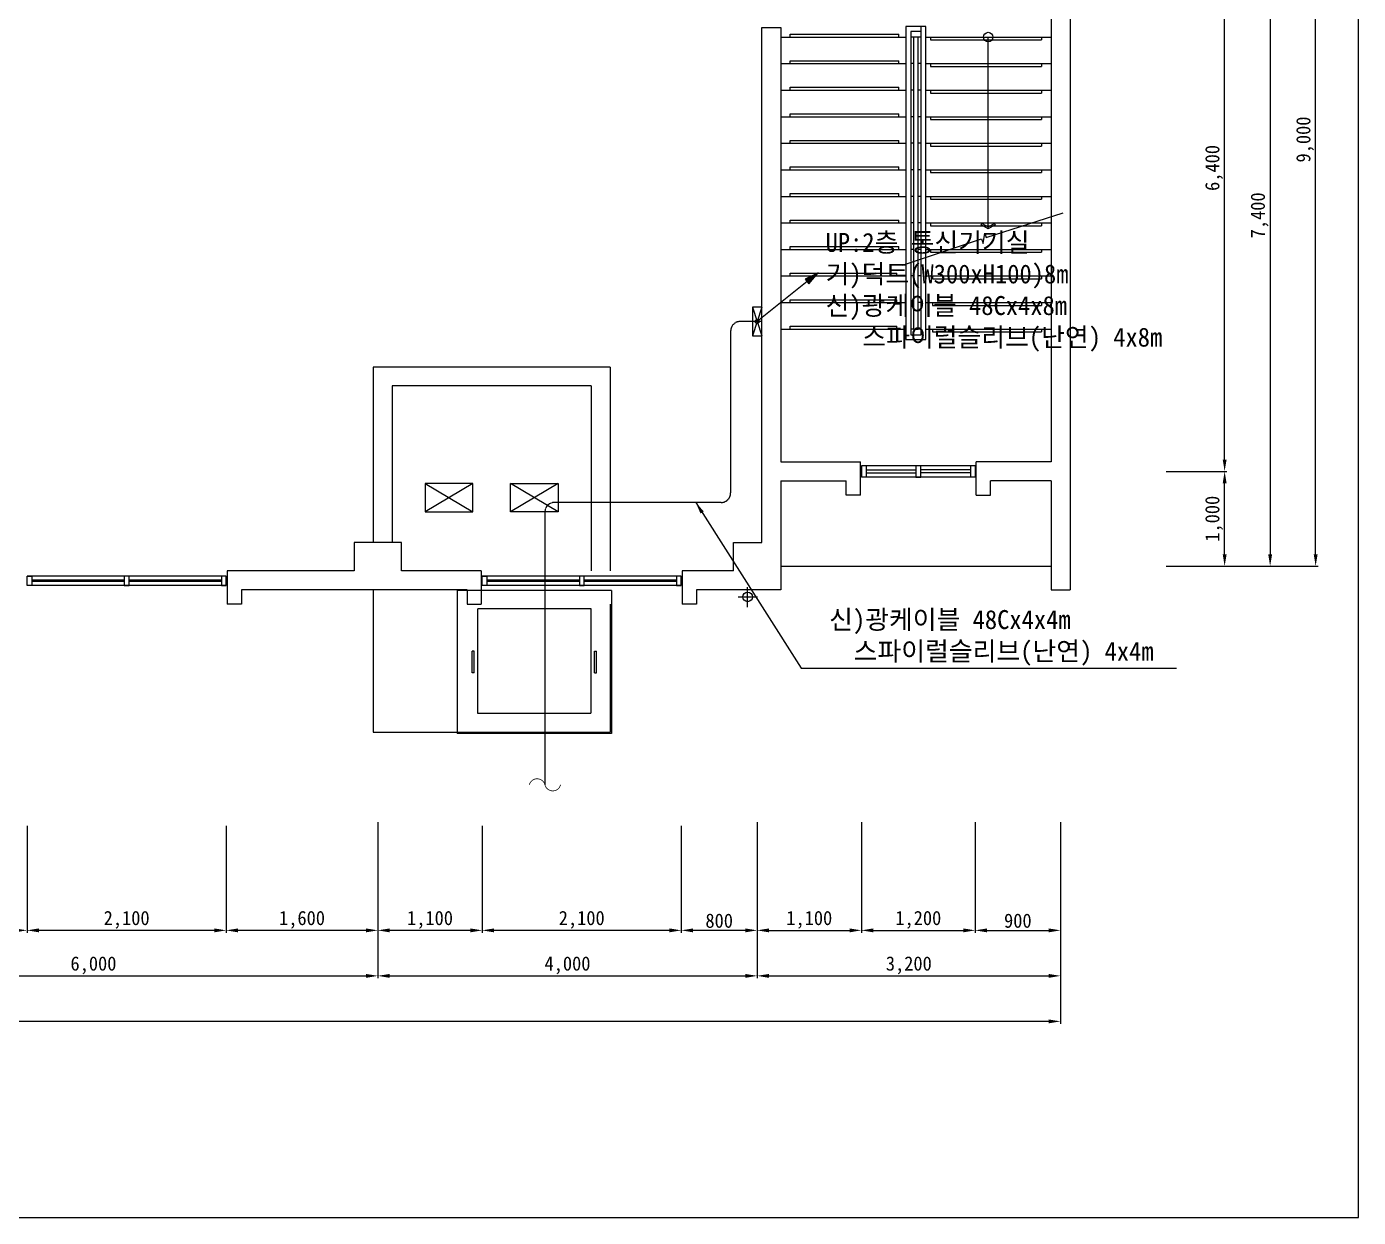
# Model space of a CAD drawing. Header units: millimetres. Extents: x -56613 to -16813, y -66367 to -35122.
# Drawn here: x -30860 to -16813, y -66367 to -53809 of the extents above; entities that cross this region are included whole.
import ezdxf
from ezdxf.enums import TextEntityAlignment as Align

# ---------------------------------------------------------------- set-up
doc = ezdxf.new("R2010")
doc.units = ezdxf.units.MM
doc.linetypes.add('HIDDEN', pattern=[0.375, 0.25, -0.125])
for name, color, linetype in [('TN-TEXT', 6, 'Continuous'), ('TT-CABL', 4, 'Continuous'), ('TT-CTRL-JUNT', 4, 'Continuous'), ('TT-TRAY', 4, 'Continuous'), ('TZ-BASE', 253, 'Continuous'), ('TZ-DIMS', 1, 'Continuous'), ('TZ-LEAL', 1, 'Continuous'), ('TZ-LEAT', 3, 'Continuous'), ('TZ-SYMB', 2, 'Continuous'), ('TZ-TEX2', 3, 'Continuous')]:
    doc.layers.add(name, color=color, linetype=linetype)
doc.layers.add('TX-PAPR', color=2, linetype='Continuous', plot=False)
doc.styles.get("Standard").update_dxf_attribs({"font": 'GulimChe.ttf'})
doc.dimstyles.new('D50', dxfattribs={"dimscale": 50, "dimtxt": 3, "dimasz": 2.5, "dimexe": 0.5, "dimexo": 0.5, "dimgap": 0.5, "dimtad": 1, "dimdec": 0, "dimzin": 1, "dimdsep": 46, "dimlunit": 6, "dimtxsty": 'Standard', "dimcen": 1, "dimclrd": 1, "dimclre": 1, "dimclrt": 3, "dimadec": 0, "dimazin": 0, "dimtfac": 1, "dimtdec": 0, "dimtix": 1, "dimtmove": 2, "dimatfit": 3, "dimfxl": 0, "dimtvp": 2, "dimlwd": -1, "dimlwe": -1, "dimarcsym": 0})

# ---------------------------------------------------------------- blocks, each defined once
blk = doc.blocks.new('*D377')
at = {"layer": 'DEFPOINTS', "color": 0, "ltscale": 0.1}
for p in [(-51155, -62649), (-19955, -62649), (-51155, -64300)]:
    blk.add_point(p, dxfattribs=at)
at = {"layer": 'TZ-DIMS', "color": 1, "ltscale": 0.1}
for p, q in [((-51155, -62674), (-51155, -64325)), ((-19955, -62674), (-19955, -64325)), ((-20080, -64300), (-51030, -64300))]:
    blk.add_line(p, q, dxfattribs=at)
for points in [[(-51030, -64280), (-51030, -64321), (-51155, -64300)], [(-20080, -64280), (-20080, -64321), (-19955, -64300)]]:
    blk.add_solid(points, dxfattribs=at)
at = {"layer": 'TZ-DIMS', "color": 3, "ltscale": 0.1, "insert": (-35555, -64189), "char_height": 150, "attachment_point": 5}
blk.add_mtext('31,200', dxfattribs=at)
blk = doc.blocks.new('*D378')
at = {"layer": 'DEFPOINTS', "color": 0, "ltscale": 0.1}
for p in [(-33155, -62173), (-27155, -62173), (-27155, -63820)]:
    blk.add_point(p, dxfattribs=at)
at = {"layer": 'TZ-DIMS', "color": 1, "ltscale": 0.1}
for p, q in [((-33155, -62198), (-33155, -63845)), ((-27155, -62198), (-27155, -63845)), ((-33030, -63820), (-27280, -63820))]:
    blk.add_line(p, q, dxfattribs=at)
for points in [[(-33030, -63800), (-33030, -63841), (-33155, -63820)], [(-27280, -63800), (-27280, -63841), (-27155, -63820)]]:
    blk.add_solid(points, dxfattribs=at)
at = {"layer": 'TZ-DIMS', "color": 3, "ltscale": 0.1, "insert": (-30155, -63709), "char_height": 150, "attachment_point": 5}
blk.add_mtext('6,000', dxfattribs=at)
blk = doc.blocks.new('*D379')
at = {"layer": 'DEFPOINTS', "color": 0, "ltscale": 0.1}
for p in [(-23155, -62173), (-19955, -62173), (-19955, -63820)]:
    blk.add_point(p, dxfattribs=at)
at = {"layer": 'TZ-DIMS', "color": 1, "ltscale": 0.1}
for p, q in [((-23155, -62198), (-23155, -63845)), ((-19955, -62198), (-19955, -63845)), ((-23030, -63820), (-20080, -63820))]:
    blk.add_line(p, q, dxfattribs=at)
for points in [[(-23030, -63800), (-23030, -63841), (-23155, -63820)], [(-20080, -63800), (-20080, -63841), (-19955, -63820)]]:
    blk.add_solid(points, dxfattribs=at)
at = {"layer": 'TZ-DIMS', "color": 3, "ltscale": 0.1, "insert": (-21555, -63709), "char_height": 150, "attachment_point": 5}
blk.add_mtext('3,200', dxfattribs=at)
blk = doc.blocks.new('*D381')
at = {"layer": 'DEFPOINTS', "color": 0, "ltscale": 0.1}
for p in [(-18866, -50499), (-17264, -50499), (-18866, -59499)]:
    blk.add_point(p, dxfattribs=at)
at = {"layer": 'TZ-DIMS', "color": 1, "ltscale": 0.1}
for p, q in [((-18841, -50499), (-17239, -50499)), ((-17264, -59374), (-17264, -50624)), ((-18841, -59499), (-17239, -59499))]:
    blk.add_line(p, q, dxfattribs=at)
for points in [[(-17284, -50624), (-17243, -50624), (-17264, -50499)], [(-17284, -59374), (-17243, -59374), (-17264, -59499)]]:
    blk.add_solid(points, dxfattribs=at)
at = {"layer": 'TZ-DIMS', "color": 3, "ltscale": 0.1, "insert": (-17375, -54999), "char_height": 150, "attachment_point": 5, "rotation": 90}
blk.add_mtext('9,000', dxfattribs=at)
blk = doc.blocks.new('*D382')
at = {"layer": 'DEFPOINTS', "color": 0, "ltscale": 0.1}
for p in [(-23955, -62214), (-23155, -62214), (-23955, -63340)]:
    blk.add_point(p, dxfattribs=at)
at = {"layer": 'TZ-DIMS', "color": 1, "ltscale": 0.1}
for p, q in [((-23955, -62239), (-23955, -63365)), ((-23155, -62239), (-23155, -63365)), ((-23280, -63340), (-23830, -63340))]:
    blk.add_line(p, q, dxfattribs=at)
for points in [[(-23830, -63320), (-23830, -63361), (-23955, -63340)], [(-23280, -63320), (-23280, -63361), (-23155, -63340)]]:
    blk.add_solid(points, dxfattribs=at)
at = {"layer": 'TZ-DIMS', "color": 3, "ltscale": 0.1, "insert": (-23555, -63239), "char_height": 150, "attachment_point": 5}
blk.add_mtext('800', dxfattribs=at)
blk = doc.blocks.new('*D383')
at = {"layer": 'DEFPOINTS', "color": 0, "ltscale": 0.1}
for p in [(-26055, -62214), (-23955, -62214), (-26055, -63340)]:
    blk.add_point(p, dxfattribs=at)
at = {"layer": 'TZ-DIMS', "color": 1, "ltscale": 0.1}
for p, q in [((-26055, -62239), (-26055, -63365)), ((-23955, -62239), (-23955, -63365)), ((-24080, -63340), (-25930, -63340))]:
    blk.add_line(p, q, dxfattribs=at)
for points in [[(-25930, -63320), (-25930, -63361), (-26055, -63340)], [(-24080, -63320), (-24080, -63361), (-23955, -63340)]]:
    blk.add_solid(points, dxfattribs=at)
at = {"layer": 'TZ-DIMS', "color": 3, "ltscale": 0.1, "insert": (-25005, -63229), "char_height": 150, "attachment_point": 5}
blk.add_mtext('2,100', dxfattribs=at)
blk = doc.blocks.new('*D384')
at = {"layer": 'DEFPOINTS', "color": 0, "ltscale": 0.1}
for p in [(-28755, -62214), (-27155, -62173), (-28755, -63340)]:
    blk.add_point(p, dxfattribs=at)
at = {"layer": 'TZ-DIMS', "color": 1, "ltscale": 0.1}
for p, q in [((-27155, -62198), (-27155, -63365)), ((-28755, -62239), (-28755, -63365)), ((-27280, -63340), (-28630, -63340))]:
    blk.add_line(p, q, dxfattribs=at)
for points in [[(-28630, -63320), (-28630, -63361), (-28755, -63340)], [(-27280, -63320), (-27280, -63361), (-27155, -63340)]]:
    blk.add_solid(points, dxfattribs=at)
at = {"layer": 'TZ-DIMS', "color": 3, "ltscale": 0.1, "insert": (-27955, -63229), "char_height": 150, "attachment_point": 5}
blk.add_mtext('1,600', dxfattribs=at)
blk = doc.blocks.new('*D385')
at = {"layer": 'DEFPOINTS', "color": 0, "ltscale": 0.1}
for p in [(-30855, -62214), (-28755, -62214), (-30855, -63340)]:
    blk.add_point(p, dxfattribs=at)
at = {"layer": 'TZ-DIMS', "color": 1, "ltscale": 0.1}
for p, q in [((-30855, -62239), (-30855, -63365)), ((-28755, -62239), (-28755, -63365)), ((-28880, -63340), (-30730, -63340))]:
    blk.add_line(p, q, dxfattribs=at)
for points in [[(-30730, -63320), (-30730, -63361), (-30855, -63340)], [(-28880, -63320), (-28880, -63361), (-28755, -63340)]]:
    blk.add_solid(points, dxfattribs=at)
at = {"layer": 'TZ-DIMS', "color": 3, "ltscale": 0.1, "insert": (-29805, -63229), "char_height": 150, "attachment_point": 5}
blk.add_mtext('2,100', dxfattribs=at)
blk = doc.blocks.new('*D386')
at = {"layer": 'DEFPOINTS', "color": 0, "ltscale": 0.1}
for p in [(-33155, -62214), (-30855, -62214), (-33155, -63340)]:
    blk.add_point(p, dxfattribs=at)
at = {"layer": 'TZ-DIMS', "color": 1, "ltscale": 0.1}
for p, q in [((-33155, -62239), (-33155, -63365)), ((-30855, -62239), (-30855, -63365)), ((-30980, -63340), (-33030, -63340))]:
    blk.add_line(p, q, dxfattribs=at)
for points in [[(-33030, -63320), (-33030, -63361), (-33155, -63340)], [(-30980, -63320), (-30980, -63361), (-30855, -63340)]]:
    blk.add_solid(points, dxfattribs=at)
at = {"layer": 'TZ-DIMS', "color": 3, "ltscale": 0.1, "insert": (-32005, -63229), "char_height": 150, "attachment_point": 5}
blk.add_mtext('2,300', dxfattribs=at)
blk = doc.blocks.new('*D407')
at = {"layer": 'DEFPOINTS', "color": 0, "ltscale": 0.1}
for p in [(-18866, -52099), (-18866, -59499), (-17744, -59499)]:
    blk.add_point(p, dxfattribs=at)
at = {"layer": 'TZ-DIMS', "color": 1, "ltscale": 0.1}
for p, q in [((-18841, -52099), (-17719, -52099)), ((-17744, -52224), (-17744, -59374)), ((-18841, -59499), (-17719, -59499))]:
    blk.add_line(p, q, dxfattribs=at)
for points in [[(-17764, -52224), (-17723, -52224), (-17744, -52099)], [(-17764, -59374), (-17723, -59374), (-17744, -59499)]]:
    blk.add_solid(points, dxfattribs=at)
at = {"layer": 'TZ-DIMS', "color": 3, "ltscale": 0.1, "insert": (-17855, -55799), "char_height": 150, "attachment_point": 5, "rotation": 90}
blk.add_mtext('7,400', dxfattribs=at)
blk = doc.blocks.new('*D410')
at = {"layer": 'DEFPOINTS', "color": 0, "ltscale": 0.1}
for p in [(-23155, -62173), (-22055, -62173, 0), (-22055, -63340)]:
    blk.add_point(p, dxfattribs=at)
at = {"layer": 'TZ-DIMS', "color": 1, "ltscale": 0.1}
for p, q in [((-23155, -62198), (-23155, -63365)), ((-22055, -62198), (-22055, -63365)), ((-23030, -63340), (-22180, -63340))]:
    blk.add_line(p, q, dxfattribs=at)
for points in [[(-23030, -63320), (-23030, -63361), (-23155, -63340)], [(-22180, -63320), (-22180, -63361), (-22055, -63340)]]:
    blk.add_solid(points, dxfattribs=at)
at = {"layer": 'TZ-DIMS', "color": 3, "ltscale": 0.1, "insert": (-22605, -63229), "char_height": 150, "attachment_point": 5}
blk.add_mtext('1,100', dxfattribs=at)
blk = doc.blocks.new('*D411')
at = {"layer": 'DEFPOINTS', "color": 0, "ltscale": 0.1}
for p in [(-22055, -62173, 0), (-20855, -62173, 0), (-20855, -63340)]:
    blk.add_point(p, dxfattribs=at)
at = {"layer": 'TZ-DIMS', "color": 1, "ltscale": 0.1}
for p, q in [((-22055, -62198), (-22055, -63365)), ((-20855, -62198), (-20855, -63365)), ((-21930, -63340), (-20980, -63340))]:
    blk.add_line(p, q, dxfattribs=at)
for points in [[(-21930, -63320), (-21930, -63361), (-22055, -63340)], [(-20980, -63320), (-20980, -63361), (-20855, -63340)]]:
    blk.add_solid(points, dxfattribs=at)
at = {"layer": 'TZ-DIMS', "color": 3, "ltscale": 0.1, "insert": (-21455, -63229), "char_height": 150, "attachment_point": 5}
blk.add_mtext('1,200', dxfattribs=at)
blk = doc.blocks.new('*D412')
at = {"layer": 'DEFPOINTS', "color": 0, "ltscale": 0.1}
for p in [(-20855, -62173, 0), (-19955, -62173), (-19955, -63340)]:
    blk.add_point(p, dxfattribs=at)
at = {"layer": 'TZ-DIMS', "color": 1, "ltscale": 0.1}
for p, q in [((-20855, -62198), (-20855, -63365)), ((-19955, -62198), (-19955, -63365)), ((-20730, -63340), (-20080, -63340))]:
    blk.add_line(p, q, dxfattribs=at)
for points in [[(-20730, -63320), (-20730, -63361), (-20855, -63340)], [(-20080, -63320), (-20080, -63361), (-19955, -63340)]]:
    blk.add_solid(points, dxfattribs=at)
at = {"layer": 'TZ-DIMS', "color": 3, "ltscale": 0.1, "insert": (-20405, -63239), "char_height": 150, "attachment_point": 5}
blk.add_mtext('900', dxfattribs=at)
blk = doc.blocks.new('*D413')
at = {"layer": 'DEFPOINTS', "color": 0, "ltscale": 0.1}
for p in [(-27155, -62173), (-23155, -62173), (-23155, -63820)]:
    blk.add_point(p, dxfattribs=at)
at = {"layer": 'TZ-DIMS', "color": 1, "ltscale": 0.1}
for p, q in [((-27155, -62198), (-27155, -63845)), ((-23155, -62198), (-23155, -63845)), ((-27030, -63820), (-23280, -63820))]:
    blk.add_line(p, q, dxfattribs=at)
for points in [[(-27030, -63800), (-27030, -63841), (-27155, -63820)], [(-23280, -63800), (-23280, -63841), (-23155, -63820)]]:
    blk.add_solid(points, dxfattribs=at)
at = {"layer": 'TZ-DIMS', "color": 3, "ltscale": 0.1, "insert": (-25155, -63709), "char_height": 150, "attachment_point": 5}
blk.add_mtext('4,000', dxfattribs=at)
blk = doc.blocks.new('*D417')
at = {"layer": 'DEFPOINTS', "color": 0, "ltscale": 0.1}
for p in [(-18866, -58499, 0), (-18224, -58499), (-18866, -59499)]:
    blk.add_point(p, dxfattribs=at)
at = {"layer": 'TZ-DIMS', "color": 1, "ltscale": 0.1}
for p, q in [((-18841, -58499), (-18199, -58499)), ((-18224, -59374), (-18224, -58624)), ((-18841, -59499), (-18199, -59499))]:
    blk.add_line(p, q, dxfattribs=at)
for points in [[(-18244, -58624), (-18203, -58624), (-18224, -58499)], [(-18244, -59374), (-18203, -59374), (-18224, -59499)]]:
    blk.add_solid(points, dxfattribs=at)
at = {"layer": 'TZ-DIMS', "color": 3, "ltscale": 0.1, "insert": (-18335, -58999), "char_height": 150, "attachment_point": 5, "rotation": 90}
blk.add_mtext('1,000', dxfattribs=at)
blk = doc.blocks.new('*D418')
at = {"layer": 'DEFPOINTS', "color": 0, "ltscale": 0.1}
for p in [(-18866, -52099), (-18224, -52099), (-18866, -58499, 0)]:
    blk.add_point(p, dxfattribs=at)
at = {"layer": 'TZ-DIMS', "color": 1, "ltscale": 0.1}
for p, q in [((-18841, -52099), (-18199, -52099)), ((-18224, -58374), (-18224, -52224)), ((-18841, -58499), (-18199, -58499))]:
    blk.add_line(p, q, dxfattribs=at)
for points in [[(-18244, -52224), (-18203, -52224), (-18224, -52099)], [(-18244, -58374), (-18203, -58374), (-18224, -58499)]]:
    blk.add_solid(points, dxfattribs=at)
at = {"layer": 'TZ-DIMS', "color": 3, "ltscale": 0.1, "insert": (-18335, -55299), "char_height": 150, "attachment_point": 5, "rotation": 90}
blk.add_mtext('6,400', dxfattribs=at)
blk = doc.blocks.new('*D372')
at = {"layer": 'DEFPOINTS', "color": 0, "ltscale": 0.1}
for p in [(-27155, -62214), (-26055, -62214), (-27155, -63340)]:
    blk.add_point(p, dxfattribs=at)
at = {"layer": 'TZ-DIMS', "color": 1, "ltscale": 0.1}
for p, q in [((-27155, -62239), (-27155, -63365)), ((-26055, -62239), (-26055, -63365)), ((-26180, -63340), (-27030, -63340))]:
    blk.add_line(p, q, dxfattribs=at)
for points in [[(-27030, -63320), (-27030, -63361), (-27155, -63340)], [(-26180, -63320), (-26180, -63361), (-26055, -63340)]]:
    blk.add_solid(points, dxfattribs=at)
at = {"layer": 'TZ-DIMS', "color": 3, "ltscale": 0.1, "insert": (-26605, -63229), "char_height": 150, "attachment_point": 5}
blk.add_mtext('1,100', dxfattribs=at)

msp = doc.modelspace()

# ---------------------------------------------------------------- hatches: boundary and pattern name
at = {"layer": 'TZ-SYMB'}
msp.add_hatch(color=256, dxfattribs=at).paths.add_polyline_path([(-22512.6, -56404), (-22647.4, -56472.2), (-22608.5, -56520.7)])

# ---------------------------------------------------------------- linework, layer by layer
at = {"layer": 'TT-CABL', "linetype": 'HIDDEN'}
for p, q in [((-23434, -57018.5), (-23434, -58727.1)), ((-23104.7, -56918.5), (-23334, -56918.5)), ((-23534, -58827.1), (-25293.1, -58827.1)), ((-25393.1, -58927.1), (-25393.1, -61805.4))]:
    msp.add_line(p, q, dxfattribs=at)
for centre, start, end in [((-23334, -57018.5), 90, 180), ((-25293.1, -58927.1), 90, 180), ((-23534, -58727.1), 270, 0)]:
    msp.add_arc(centre, 100, start, end, dxfattribs=at)
at = {"layer": 'TT-CTRL-JUNT', "ltscale": 3}
msp.add_lwpolyline([(-23204.7, -57068.5), (-23104.7, -57068.5), (-23104.7, -56768.5), (-23204.7, -56768.5)], close=True, dxfattribs=at)
for points in [[(-23104.7, -56768.5), (-23204.7, -57068.5)], [(-23204.7, -56768.5), (-23104.7, -57068.5)]]:
    msp.add_lwpolyline(points, dxfattribs=at)
at = {"layer": 'TT-TRAY', "const_width": 8}
msp.add_lwpolyline([(-25558, -61805.4, -0.7757415), (-25393.1, -61805.4, 0.7757415), (-25228.3, -61805.4, 1.1921254)], format="xyb", dxfattribs=at)
at = {"layer": 'TX-PAPR'}
msp.add_lwpolyline([(-56613.3, -66367.3), (-16813.3, -66367.3), (-16813.3, -40567.3), (-56613.3, -40567.3)], close=True, dxfattribs=at)
at = {"layer": 'TZ-BASE'}
for p, q in [((-20054.7, -53398.5), (-20054.7, -58398.5)), ((-19854.7, -53598.5), (-19854.7, -59748.5)), ((-23104.7, -53818.5), (-22904.7, -53818.5)), ((-23104.7, -59248.5), (-23104.7, -53818.5)), ((-22904.7, -53818.5), (-22904.7, -58398.5)), ((-22904.7, -53918.5), (-21584.7, -53918.5)), ((-22804.7, -53888.5), (-21659.7, -53888.5)), ((-22804.7, -53918.5), (-22804.7, -53888.5)), ((-21659.7, -53918.5), (-21659.7, -53888.5)), ((-21584.7, -53808.5), (-21584.7, -56311.9)), ((-21424.7, -53808.5), (-21584.7, -53808.5)), ((-21424.7, -53858.5), (-21534.7, -53858.5)), ((-21534.7, -53858.5), (-21534.7, -56283.9)), ((-21504.7, -53918.5), (-21534.7, -53918.5)), ((-21454.7, -53918.5), (-21504.7, -53918.5)), ((-21504.7, -53918.5), (-21504.7, -56283.9)), ((-21424.7, -53918.5), (-21454.7, -53918.5)), ((-21454.7, -56248.6), (-21454.7, -53918.5)), ((-21374.7, -53808.5), (-21424.7, -53808.5)), ((-21424.7, -56248.6), (-21424.7, -53808.5)), ((-21374.7, -56248.6), (-21374.7, -53808.5)), ((-21374.7, -53918.5), (-20054.7, -53918.5)), ((-21324.7, -53918.5), (-21324.7, -53948.5)), ((-20154.7, -53918.5), (-20154.7, -53948.5)), ((-21324.7, -53948.5), (-20154.7, -53948.5)), ((-22904.7, -54198.5), (-21584.7, -54198.5)), ((-22804.7, -54168.5), (-21659.7, -54168.5)), ((-22804.7, -54198.5), (-22804.7, -54168.5)), ((-21659.7, -54198.5), (-21659.7, -54168.5)), ((-21504.7, -54198.5), (-21534.7, -54198.5)), ((-21424.7, -54198.5), (-21454.7, -54198.5)), ((-21374.7, -54198.5), (-20054.7, -54198.5)), ((-21324.7, -54198.5), (-21324.7, -54228.5)), ((-20154.7, -54198.5), (-20154.7, -54228.5)), ((-21324.7, -54228.5), (-20154.7, -54228.5)), ((-22904.7, -54478.5), (-21584.7, -54478.5)), ((-22804.7, -54448.5), (-21659.7, -54448.5)), ((-22804.7, -54478.5), (-22804.7, -54448.5)), ((-21659.7, -54478.5), (-21659.7, -54448.5)), ((-21504.7, -54478.5), (-21534.7, -54478.5)), ((-21424.7, -54478.5), (-21454.7, -54478.5)), ((-21374.7, -54478.5), (-20054.7, -54478.5)), ((-21324.7, -54478.5), (-21324.7, -54508.5)), ((-20154.7, -54478.5), (-20154.7, -54508.5)), ((-21324.7, -54508.5), (-20154.7, -54508.5)), ((-22904.7, -54758.5), (-21584.7, -54758.5)), ((-22804.7, -54728.5), (-21659.7, -54728.5)), ((-22804.7, -54758.5), (-22804.7, -54728.5)), ((-21659.7, -54758.5), (-21659.7, -54728.5)), ((-21504.7, -54758.5), (-21534.7, -54758.5)), ((-21424.7, -54758.5), (-21454.7, -54758.5)), ((-21374.7, -54758.5), (-20054.7, -54758.5)), ((-21324.7, -54758.5), (-21324.7, -54788.5)), ((-20154.7, -54758.5), (-20154.7, -54788.5)), ((-21324.7, -54788.5), (-20154.7, -54788.5)), ((-22904.7, -55038.5), (-21584.7, -55038.5)), ((-22804.7, -55008.5), (-21659.7, -55008.5)), ((-22804.7, -55038.5), (-22804.7, -55008.5)), ((-21659.7, -55038.5), (-21659.7, -55008.5)), ((-21504.7, -55038.5), (-21534.7, -55038.5)), ((-21424.7, -55038.5), (-21454.7, -55038.5)), ((-21374.7, -55038.5), (-20054.7, -55038.5)), ((-21324.7, -55038.5), (-21324.7, -55068.5)), ((-20154.7, -55038.5), (-20154.7, -55068.5)), ((-21324.7, -55068.5), (-20154.7, -55068.5)), ((-22904.7, -55318.5), (-21584.7, -55318.5)), ((-22804.7, -55288.5), (-21659.7, -55288.5)), ((-22804.7, -55318.5), (-22804.7, -55288.5)), ((-21659.7, -55318.5), (-21659.7, -55288.5)), ((-21504.7, -55318.5), (-21534.7, -55318.5)), ((-21424.7, -55318.5), (-21454.7, -55318.5)), ((-21374.7, -55318.5), (-20054.7, -55318.5)), ((-21324.7, -55318.5), (-21324.7, -55348.5)), ((-20154.7, -55318.5), (-20154.7, -55348.5)), ((-21324.7, -55348.5), (-20154.7, -55348.5)), ((-22904.7, -55598.5), (-21584.7, -55598.5)), ((-22804.7, -55568.5), (-21659.7, -55568.5)), ((-22804.7, -55598.5), (-22804.7, -55568.5)), ((-21659.7, -55598.5), (-21659.7, -55568.5)), ((-21504.7, -55598.5), (-21534.7, -55598.5)), ((-21424.7, -55598.5), (-21454.7, -55598.5)), ((-21374.7, -55598.5), (-20054.7, -55598.5)), ((-21324.7, -55598.5), (-21324.7, -55628.5)), ((-20154.7, -55598.5), (-20154.7, -55628.5)), ((-21324.7, -55628.5), (-20154.7, -55628.5)), ((-22904.7, -55878.5), (-21584.7, -55878.5)), ((-22804.7, -55848.5), (-21659.7, -55848.5)), ((-22804.7, -55878.5), (-22804.7, -55848.5)), ((-21659.7, -55878.5), (-21659.7, -55848.5)), ((-21504.7, -55878.5), (-21534.7, -55878.5)), ((-21424.7, -55878.5), (-21454.7, -55878.5)), ((-21374.7, -55878.5), (-20054.7, -55878.5)), ((-21324.7, -55878.5), (-21324.7, -55908.5)), ((-20790.7, -55898.6), (-20782.2, -55883.9)), ((-20717.2, -55941), (-20790.7, -55898.6)), ((-20782.2, -55883.9), (-20717.2, -55921.4)), ((-20717.2, -55921.4), (-20652.2, -55883.9)), ((-20643.7, -55898.6), (-20717.2, -55941)), ((-20652.2, -55883.9), (-20643.7, -55898.6)), ((-20154.7, -55878.5), (-20154.7, -55908.5)), ((-21324.7, -55908.5), (-20154.7, -55908.5)), ((-22904.7, -56158.5), (-21584.7, -56158.5)), ((-22804.7, -56128.5), (-21659.7, -56128.5)), ((-22804.7, -56158.5), (-22804.7, -56128.5)), ((-21659.7, -56158.5), (-21659.7, -56128.5)), ((-21504.7, -56158.5), (-21534.7, -56158.5)), ((-21424.7, -56158.5), (-21454.7, -56158.5)), ((-21374.7, -56158.5), (-20054.7, -56158.5)), ((-21324.7, -56158.5), (-21324.7, -56188.5)), ((-20154.7, -56158.5), (-20154.7, -56188.5)), ((-21324.7, -56188.5), (-20154.7, -56188.5)), ((-22904.7, -56438.5), (-21584.7, -56438.5)), ((-22804.7, -56408.5), (-21679.7, -56408.5)), ((-22804.7, -56438.5), (-22804.7, -56408.5)), ((-21679.7, -56438.5), (-21679.7, -56408.5)), ((-21504.7, -56438.5), (-21534.7, -56438.5)), ((-21424.7, -56438.5), (-21454.7, -56438.5)), ((-21374.7, -56438.5), (-20054.7, -56438.5)), ((-21304.7, -56438.5), (-21304.7, -56468.5)), ((-20154.7, -56438.5), (-20154.7, -56468.5)), ((-21304.7, -56468.5), (-20154.7, -56468.5)), ((-22904.7, -56718.5), (-21584.7, -56718.5)), ((-22804.7, -56688.5), (-21679.7, -56688.5)), ((-22804.7, -56718.5), (-22804.7, -56688.5)), ((-21679.7, -56718.5), (-21679.7, -56688.5)), ((-21504.7, -56718.5), (-21534.7, -56718.5)), ((-21424.7, -56718.5), (-21454.7, -56718.5)), ((-21374.7, -56718.5), (-20054.7, -56718.5)), ((-21304.7, -56718.5), (-21304.7, -56748.5)), ((-20154.7, -56718.5), (-20154.7, -56748.5)), ((-21304.7, -56748.5), (-20154.7, -56748.5)), ((-22904.7, -56998.5), (-21584.7, -56998.5)), ((-22804.7, -56968.5), (-21679.7, -56968.5)), ((-22804.7, -56998.5), (-22804.7, -56968.5)), ((-21679.7, -56998.5), (-21679.7, -56968.5)), ((-21504.7, -56998.5), (-21534.7, -56998.5)), ((-21424.7, -56998.5), (-21454.7, -56998.5)), ((-21374.7, -56998.5), (-20054.7, -56998.5)), ((-21304.7, -56998.5), (-21304.7, -57028.5)), ((-20154.7, -56998.5), (-20154.7, -57028.5)), ((-21304.7, -57028.5), (-20154.7, -57028.5)), ((-27204.7, -57398.5), (-27204.7, -59248.5)), ((-24704.7, -57398.5), (-27204.7, -57398.5)), ((-24704.7, -57398.5), (-24704.7, -59548.5)), ((-24904.7, -57598.5), (-27004.7, -57598.5)), ((-27004.7, -57598.5), (-27004.7, -59248.5)), ((-24904.7, -57598.5), (-24904.7, -59548.5)), ((-22904.7, -58398.5), (-22064.7, -58398.5)), ((-22064.7, -58748.5), (-22064.7, -58398.5)), ((-20054.7, -58398.5), (-20844.7, -58398.5)), ((-20844.7, -58748.5), (-20844.7, -58398.5)), ((-20854.7, -58440.1), (-22054.7, -58440.1)), ((-22054.7, -58440.1), (-22054.7, -58560.1)), ((-20854.7, -58560.1), (-22054.7, -58560.1)), ((-22004.7, -58440.1), (-22004.7, -58560.1)), ((-22004.7, -58483.5), (-21479.7, -58483.5)), ((-22004.7, -58513.5), (-21479.7, -58513.5)), ((-20904.7, -58483.5), (-21429.7, -58483.5)), ((-20904.7, -58513.5), (-21429.7, -58513.5)), ((-20904.7, -58440.1), (-20904.7, -58560.1)), ((-20854.7, -58440.1), (-20854.7, -58560.1)), ((-26154.7, -58627.1), (-26654.7, -58927.1)), ((-26654.7, -58627.1), (-26154.7, -58927.1)), ((-25254.7, -58627.1), (-25754.7, -58927.1)), ((-25254.7, -58927.1), (-25754.7, -58627.1)), ((-22904.7, -58598.5), (-22904.7, -59748.5)), ((-22904.7, -58598.5), (-22214.7, -58598.5)), ((-22214.7, -58748.5), (-22214.7, -58598.5)), ((-20694.7, -58748.5), (-20694.7, -58598.5)), ((-20054.7, -58598.5), (-20694.7, -58598.5)), ((-20054.7, -58598.5), (-20054.7, -59748.5)), ((-22064.7, -58748.5), (-22214.7, -58748.5)), ((-20844.7, -58748.5), (-20694.7, -58748.5)), ((-27404.7, -59248.5), (-27404.7, -59548.5)), ((-26904.7, -59248.5), (-27404.7, -59248.5)), ((-26904.7, -59548.5), (-26904.7, -59248.5)), ((-23404.7, -59548.5), (-23404.7, -59248.5)), ((-23404.7, -59248.5), (-23104.7, -59248.5)), ((-27404.7, -59548.5), (-28744.7, -59548.5)), ((-28744.7, -59548.5), (-28744.7, -59898.5)), ((-26064.7, -59548.5), (-26904.7, -59548.5)), ((-26064.7, -59548.5), (-26064.7, -59898.5)), ((-23404.7, -59548.5), (-23944.7, -59548.5)), ((-23944.7, -59548.5), (-23944.7, -59898.5)), ((-22904.7, -59498.5), (-20054.7, -59498.5)), ((-28754.7, -59603), (-30854.7, -59603)), ((-29829.7, -59645), (-30804.7, -59645)), ((-29829.7, -59661), (-30804.7, -59661)), ((-28804.7, -59645), (-29779.7, -59645)), ((-28804.7, -59661), (-29779.7, -59661)), ((-23954.7, -59603), (-26054.7, -59603)), ((-25029.7, -59645), (-26004.7, -59645)), ((-25029.7, -59661), (-26004.7, -59661)), ((-24004.7, -59645), (-24979.7, -59645)), ((-24004.7, -59661), (-24979.7, -59661)), ((-28754.7, -59703), (-30854.7, -59703)), ((-26214.7, -59748.5), (-28594.7, -59748.5)), ((-28594.7, -59748.5), (-28594.7, -59898.5)), ((-27204.7, -59748.5), (-27204.7, -61248.5)), ((-26319.7, -59756.5), (-26319.7, -61263.5)), ((-26214.7, -59756.5), (-26319.7, -59756.5)), ((-26214.7, -59748.5), (-26214.7, -59898.5)), ((-24689.7, -59756.5), (-26214.7, -59756.5)), ((-23954.7, -59703), (-26054.7, -59703)), ((-24689.7, -59756.5), (-24689.7, -59898.5)), ((-22904.7, -59748.5), (-23794.7, -59748.5)), ((-23794.7, -59748.5), (-23794.7, -59898.5)), ((-23355.4, -59823.5), (-23152.4, -59823.5)), ((-23254.7, -59930), (-23254.7, -59719.4)), ((-20054.7, -59748.5), (-19854.7, -59748.5)), ((-28594.7, -59898.5), (-28744.7, -59898.5)), ((-26214.7, -59898.5), (-26064.7, -59898.5)), ((-24704.7, -59898.5), (-24704.7, -61248.5)), ((-24689.7, -59898.5), (-24689.7, -61263.5)), ((-23794.7, -59898.5), (-23944.7, -59898.5)), ((-26160.6, -60623.6), (-26160.6, -60396.4)), ((-26137.9, -60396.4), (-26160.6, -60396.4)), ((-26137.9, -60623.6), (-26137.9, -60396.4)), ((-24871.5, -60623.6), (-24871.5, -60396.4)), ((-24871.5, -60396.4), (-24848.8, -60396.4)), ((-24848.8, -60623.6), (-24848.8, -60396.4)), ((-26137.9, -60623.6), (-26160.6, -60623.6)), ((-24871.5, -60623.6), (-24848.8, -60623.6)), ((-27204.7, -61248.5), (-24704.7, -61248.5)), ((-24689.7, -61263.5), (-26319.7, -61263.5))]:
    msp.add_line(p, q, dxfattribs=at)
for points in [[(-20717.2, -55941), (-20717.2, -53918.5)], [(-21620.2, -56323.6), (-20786.6, -56047.9), (-20771.4, -56095.6), (-20754.2, -55985.1), (-20739, -56032.7), (-19926.1, -55773.5)], [(-21584.7, -56294.1), (-21584.7, -57108.5), (-21374.7, -57108.5), (-21374.7, -56231)], [(-21534.7, -56294.1), (-21534.7, -57058.5), (-21424.7, -57058.5), (-21424.7, -56231)], [(-21504.7, -56283.9), (-21504.7, -56998.5), (-21454.7, -56998.5), (-21454.7, -56248.6)]]:
    msp.add_lwpolyline(points, dxfattribs=at)
for points in [[(-21429.7, -58440.1), (-21479.7, -58440.1), (-21479.7, -58560.1), (-21429.7, -58560.1)], [(-26154.7, -58927.1), (-26154.7, -58627.1), (-26654.7, -58627.1), (-26654.7, -58927.1)], [(-25254.7, -58627.1), (-25254.7, -58927.1), (-25754.7, -58927.1), (-25754.7, -58627.1)], [(-30854.7, -59603), (-30804.7, -59603), (-30804.7, -59703), (-30854.7, -59703)], [(-29779.7, -59603), (-29829.7, -59603), (-29829.7, -59703), (-29779.7, -59703)], [(-28754.7, -59603), (-28804.7, -59603), (-28804.7, -59703), (-28754.7, -59703)], [(-26054.7, -59603), (-26004.7, -59603), (-26004.7, -59703), (-26054.7, -59703)], [(-24979.7, -59603), (-25029.7, -59603), (-25029.7, -59703), (-24979.7, -59703)], [(-23954.7, -59603), (-24004.7, -59603), (-24004.7, -59703), (-23954.7, -59703)]]:
    msp.add_lwpolyline(points, close=True, dxfattribs=at)
at = {"layer": 'TZ-BASE', "linetype": 'HIDDEN'}
msp.add_lwpolyline([(-24904.7, -61048.5), (-24904.7, -59948.5), (-26104.7, -59948.5), (-26104.7, -61048.5)], close=True, dxfattribs=at)
at = {"layer": 'TZ-BASE'}
for centre in [(-20717.2, -53918.5), (-23254.7, -59823.5)]:
    msp.add_circle(centre, 50, dxfattribs=at)
at = {"layer": 'TZ-SYMB'}
msp.add_lwpolyline([(-22512.6, -56404), (-22647.4, -56472.2), (-22608.5, -56520.7)], close=True, dxfattribs=at)
msp.add_lwpolyline([(-22627.9, -56496.4), (-23154.7, -56918.5)], dxfattribs=at)
msp.add_circle((-23154.7, -56918.5), 21.4, dxfattribs=at)

# ---------------------------------------------------------------- texts
at = {"layer": 'TN-TEXT'}
for s, p in [('신)광케이블 48Cx4x8m', (-22433.2, -56750.1)), ('   스파이럴슬리브(난연) 4x8m', (-22433.2, -57083.2))]:
    msp.add_text(s, height=200, dxfattribs=at).set_placement(p, align=Align.MIDDLE_LEFT)
at = {"layer": 'TZ-LEAT', "insert": (-22395.4, -60548.9), "char_height": 200, "attachment_point": 7}
msp.add_mtext('{\\C6;신)광케이블 48Cx4x4m\\P\\pt400;  스파이럴슬리브(난연) 4x4m}', dxfattribs=at)
at = {"layer": 'TZ-TEX2'}
for s, p in [('UP:2층 통신기기실', (-22433.2, -56084)), ('기)덕트(W300xH100)8m ', (-22433.2, -56417))]:
    msp.add_text(s, height=200, dxfattribs=at).set_placement(p, align=Align.MIDDLE_LEFT)

# ---------------------------------------------------------------- dimensions: what is measured, and where the dimension line sits
at = {"layer": 'TZ-DIMS', "ltscale": 0.1}
for base, p1, p2, angle, picture, middle in [((-17263.5, -50498.5), (-18866.1, -59498.5), (-18866.1, -50498.5), 90, '*D381', (-17374.6, -54998.5)), ((-17743.5, -59498.5), (-18866.1, -52098.5), (-18866.1, -59498.5), 90, '*D407', (-17854.7, -55798.5)), ((-18223.5, -52098.5), (-18866.1, -58498.5, 0.3), (-18866.1, -52098.5), 90, '*D418', (-18334.7, -55298.5)), ((-18223.5, -58498.5), (-18866.1, -59498.5), (-18866.1, -58498.5, 0.3), 90, '*D417', (-18334.7, -58998.5)), ((-33154.7, -63340.4), (-30854.7, -62213.8), (-33154.7, -62213.8), 180, '*D386', (-32004.7, -63229.3)), ((-30854.7, -63340.4), (-28754.7, -62213.8), (-30854.7, -62213.8), 180, '*D385', (-29804.7, -63229.2)), ((-28754.7, -63340.4), (-27154.7, -62173.4), (-28754.7, -62213.8), 180, '*D384', (-27954.7, -63229.2)), ((-27154.7, -63340.4), (-26054.7, -62213.8), (-27154.7, -62213.8), 180, '*D372', (-26604.7, -63229.2)), ((-26054.7, -63340.4), (-23954.7, -62213.8), (-26054.7, -62213.8), 180, '*D383', (-25004.7, -63229.2)), ((-23954.7, -63340.4), (-23154.7, -62213.8), (-23954.7, -62213.8), 180, '*D382', (-23554.7, -63238.7)), ((-22054.5, -63340.4), (-23154.7, -62173.4), (-22054.5, -62173.4, 0.3), 180, '*D410', (-22604.6, -63229.2)), ((-20854.5, -63340.4), (-22054.5, -62173.4, 0.3), (-20854.5, -62173.4, 0.3), 180, '*D411', (-21454.5, -63229.2)), ((-19954.7, -63340.4), (-20854.5, -62173.4, 0.3), (-19954.7, -62173.4), 180, '*D412', (-20404.6, -63238.7))]:
    dim = msp.add_linear_dim(base=base, p1=p1, p2=p2, angle=angle, dimstyle='D50', dxfattribs=at)
    dim.commit()
    dim.dimension.update_dxf_attribs({"geometry": picture, "text_midpoint": middle})
for base, p1, p2, picture, middle in [((-27154.7, -63820.4), (-33154.7, -62173.4), (-27154.7, -62173.4), '*D378', (-30154.7, -63709.3)), ((-23154.7, -63820.4), (-27154.7, -62173.4), (-23154.7, -62173.4), '*D413', (-25154.7, -63709.2)), ((-19954.7, -63820.4), (-23154.7, -62173.4), (-19954.7, -62173.4), '*D379', (-21554.7, -63709.3)), ((-51154.7, -64300.4), (-19954.7, -62649.1), (-51154.7, -62649.1), '*D377', (-35554.7, -64189.2))]:
    dim = msp.add_linear_dim(base=base, p1=p1, p2=p2, dimstyle='D50', dxfattribs=at)
    dim.commit()
    dim.dimension.update_dxf_attribs({"geometry": picture, "text_midpoint": middle})

# ---------------------------------------------------------------- leaders
at = {"layer": 'TZ-LEAL', "annotation_type": 0, "has_hookline": 1, "hookline_direction": 0, "text_width": 3665.4}
msp.add_leader([(-23802.4, -58827.1), (-22689.9, -60573.9), (-22420.4, -60573.9)], dimstyle='D50', dxfattribs=at)

doc.saveas('drawing.dxf')
